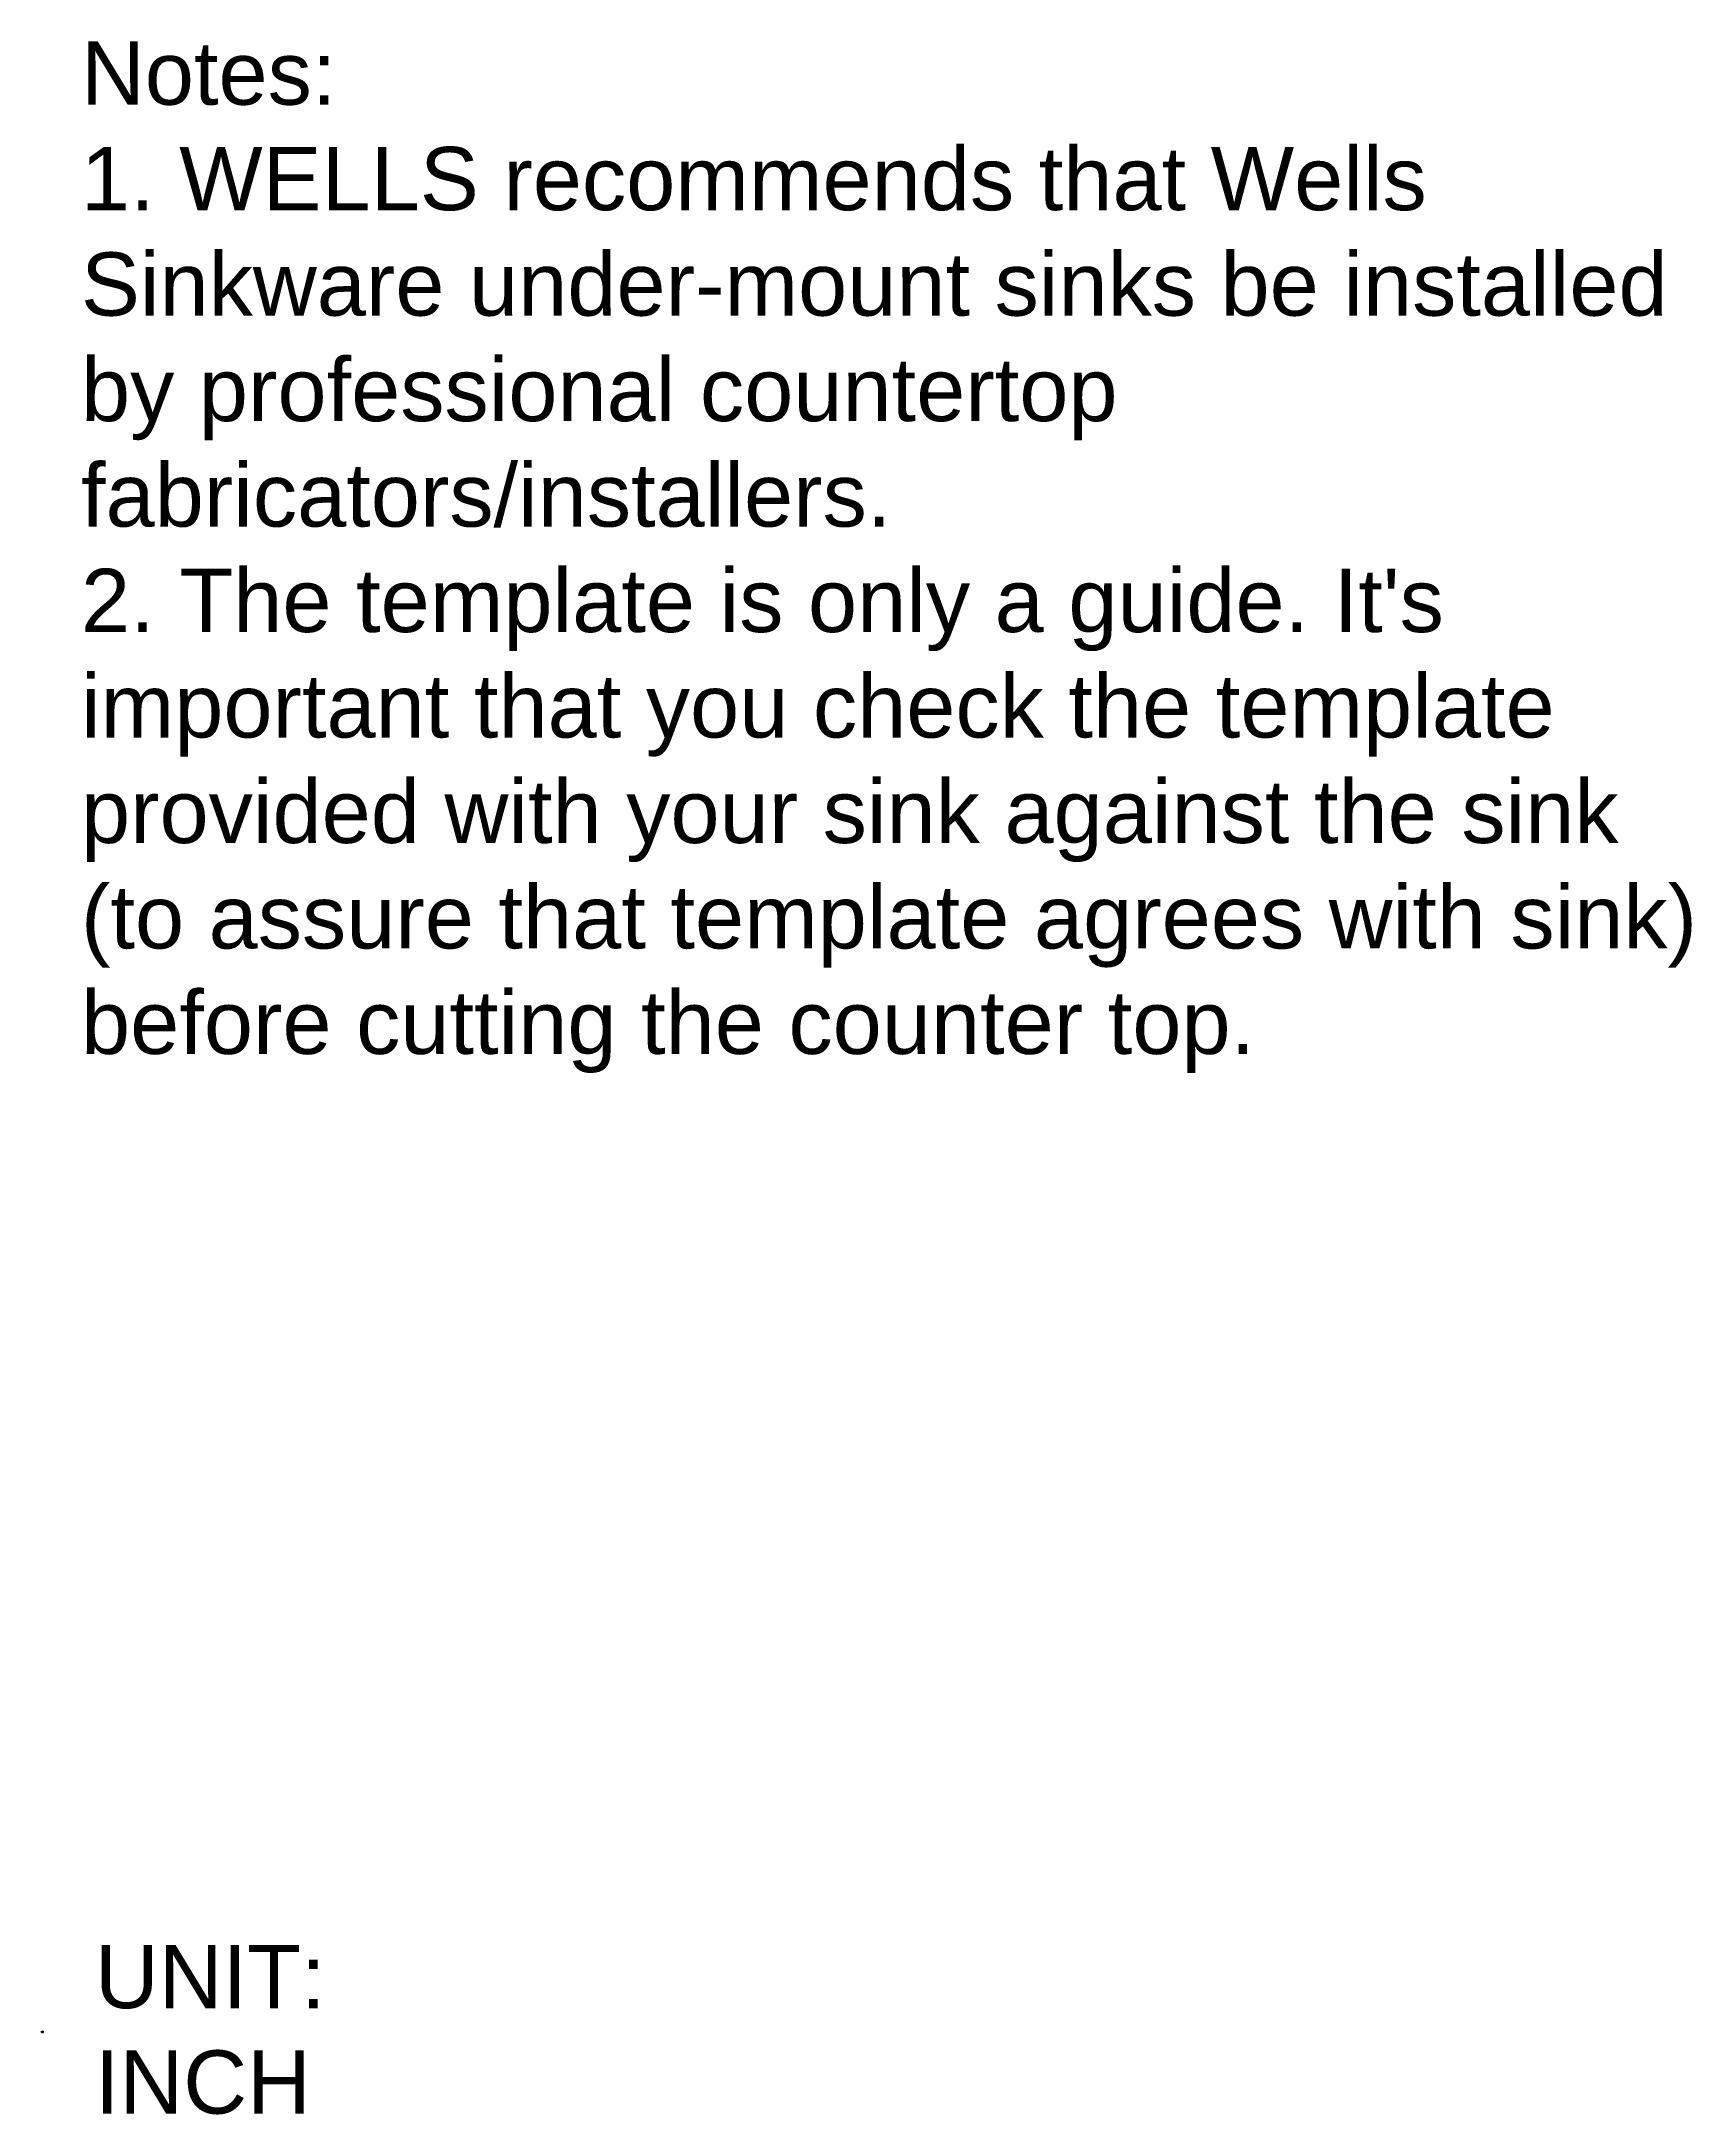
# Model space of a CAD drawing. Header units: inches. Extents: x 11 to 26091, y -1302 to 31464.
import ezdxf

# ---------------------------------------------------------------- set-up
doc = ezdxf.new("R2010")
doc.units = ezdxf.units.IN
doc.header["$MEASUREMENT"] = 0
doc.layers.add('图层2', color=7, linetype='Continuous')
doc.styles.get("Standard").update_dxf_attribs({"font": 'ARIAL.TTF'})
doc.dimstyles.get("Standard").update_dxf_attribs({"dimtxt": 0.8, "dimasz": 0.5, "dimexe": 0.18, "dimexo": 0.0625, "dimgap": 0.09, "dimtad": 0, "dimtih": 1, "dimtoh": 1, "dimdec": 3, "dimzin": 0, "dimdsep": 46, "dimlunit": 5, "dimtxsty": 'Standard', "dimcen": 0.09, "dimclrd": 3, "dimclre": 3, "dimclrt": 3, "dimadec": 0, "dimazin": 0, "dimtfac": 1, "dimtdec": 3, "dimtofl": 0, "dimtmove": 0, "dimatfit": 3, "dimfxl": 1, "dimfrac": 1, "dimtolj": 1, "dimtzin": 0, "dimarcsym": 0})

# ---------------------------------------------------------------- blocks, each defined once
blk = doc.blocks.new('*D1')
at = {"color": 3, "lineweight": -2}
for p, q in [((11, -5), (11, -8)), ((12, -7), (22, -7)), ((35, -7), (25, -7)), ((35, -5), (35, -8))]:
    blk.add_line(p, q, dxfattribs=at)
at = {"color": 3}
for points in [[(12, -7), (12, -8), (11, -7)], [(35, -7), (35, -8), (35, -7)]]:
    blk.add_solid(points, dxfattribs=at)
at = {"layer": 'Defpoints', "color": 0}
for p in [(11, -5), (35, -5), (35, -7)]:
    blk.add_point(p, dxfattribs=at)
at = {"color": 3, "insert": (23, -7), "char_height": 0.8, "attachment_point": 5}
blk.add_mtext('\\A1;24\\S3/8;', dxfattribs=at)
blk = doc.blocks.new('*D2')
at = {"color": 3, "lineweight": -2}
for p, q in [((34, 15), (37, 15)), ((37, 15), (37, 5)), ((37, -6), (37, 3)), ((34, -6), (37, -6))]:
    blk.add_line(p, q, dxfattribs=at)
at = {"color": 3}
for points in [[(37, 15), (37, 15), (37, 15)], [(37, -6), (37, -6), (37, -6)]]:
    blk.add_solid(points, dxfattribs=at)
at = {"layer": 'Defpoints', "color": 0}
for p in [(34, 15), (34, -6), (37, -6)]:
    blk.add_point(p, dxfattribs=at)
at = {"color": 3, "insert": (37, 4), "char_height": 0.8, "attachment_point": 5}
blk.add_mtext('\\A1;21\\S3/8;', dxfattribs=at)
blk = doc.blocks.new('*D3')
at = {"color": 3, "lineweight": -2}
for p, q in [((12, -5), (13, -5)), ((12, -5), (12, -5)), ((15, -4), (14, -4)), ((14, -4), (14, -4))]:
    blk.add_line(p, q, dxfattribs=at)
blk.add_arc((12, -5), 1.37, 272.5844, 41.074, dxfattribs=at)
at = {"color": 3}
blk.add_solid([(14, -4), (14, -4), (14, -4)], dxfattribs=at)
at = {"layer": 'Defpoints', "color": 0}
for p in [(12, -5), (14, -4)]:
    blk.add_point(p, dxfattribs=at)
at = {"color": 3, "insert": (16, -4), "char_height": 0.8, "attachment_point": 5}
blk.add_mtext('\\A1;R1\\S3/8;', dxfattribs=at)

msp = doc.modelspace()

# ---------------------------------------------------------------- linework, layer by layer
for p, q in [((11.1125, -4.954), (11.1125, 13.663)), ((12.4875, 15.038), (34.1125, 15.038)), ((35.4875, 13.663), (35.4875, -4.9615)), ((34.1121, -6.3365), (12.4871, -6.329))]:
    msp.add_line(p, q)
for centre, start, end in [((12.4875, 13.663), 90, 180.00000396), ((34.1125, 13.663), 0, 90), ((12.4875, -4.954), 180.00000396, 269.98004767), ((34.1125, -4.9615), 269.98004767, 0)]:
    msp.add_arc(centre, 1.375, start, end)

# ---------------------------------------------------------------- texts
at = {"color": 0, "insert": (635.5682, 31464.1536), "char_height": 1000, "width": 25566.191961, "attachment_point": 1}
msp.add_mtext("{\\fArial|b0|i0|c0|p34;\\C4;Notes: \\P1. WELLS recommends that Wells Sinkware under-mount sinks be installed by professional countertop fabricators/installers. \\P2. The template is only a guide. It's important that you check the template provided with your sink against the sink (to assure that template agrees with sink) before cutting the counter top.}", dxfattribs=at)
at = {"char_height": 0.6, "attachment_point": 1}
for s, width, insert in [("{\\C4;Notes:\\P1. WELLS recommends that Wells \\PSinkware top-mount sinks be installed \\Pby preofessional countertop\\Pfaboricators/ installers.\\P2. The template is only a guide. It's\\Pimportant that you check the template\\Pprovided with your sink against the sink \\P(to assure that template agrees with sink)\\Pbefore cutting the counter top.}", 25.153894, (41.954, 14.6824)), ('WELLS SINKWARE\\PSST2522-5-ADA\\PCUTOUT INSTRUCTION', 27.388964, (42.1534, 2.7549)), ('UNIT: INCH', 4.397342, (42.2964, -3.5845))]:
    msp.add_mtext_dynamic_manual_height_columns(s, width=width, gutter_width=1, heights=[0], dxfattribs=dict(at, insert=insert))
at = {"layer": '图层2', "insert": (855.3041, 1378.9721), "char_height": 1000, "attachment_point": 1}
msp.add_mtext_dynamic_manual_height_columns('{\\fArial|b0|i0|c0|p34;UNIT: INCH}', width=329.603761, gutter_width=12.5, heights=[0], dxfattribs=at)

# ---------------------------------------------------------------- dimensions: what is measured, and where the dimension line sits
dim = msp.add_linear_dim(base=(37.23024, -6.33655), p1=(34.11254, 15.03797), p2=(34.11206, -6.33655), angle=90, dimstyle='Standard')
dim.commit()
dim.dimension.update_dxf_attribs({"geometry": '*D2', "text_midpoint": (37.23024, 4.35071)})
dim = msp.add_linear_dim(base=(35.4875, -7.4287), p1=(11.1125, -4.954), p2=(35.4875, -4.9615), dimstyle='Standard')
dim.commit()
dim.dimension.update_dxf_attribs({"geometry": '*D1', "text_midpoint": (23.3, -7.4287)})
dim = msp.add_radius_dim(center=(12.4875, -4.954), mpoint=(13.6332, -4.1936), dimstyle='Standard')
dim.commit()
dim.dimension.update_dxf_attribs({"geometry": '*D3', "text_midpoint": (16.3856, -3.6406)})

doc.saveas('drawing.dxf')
